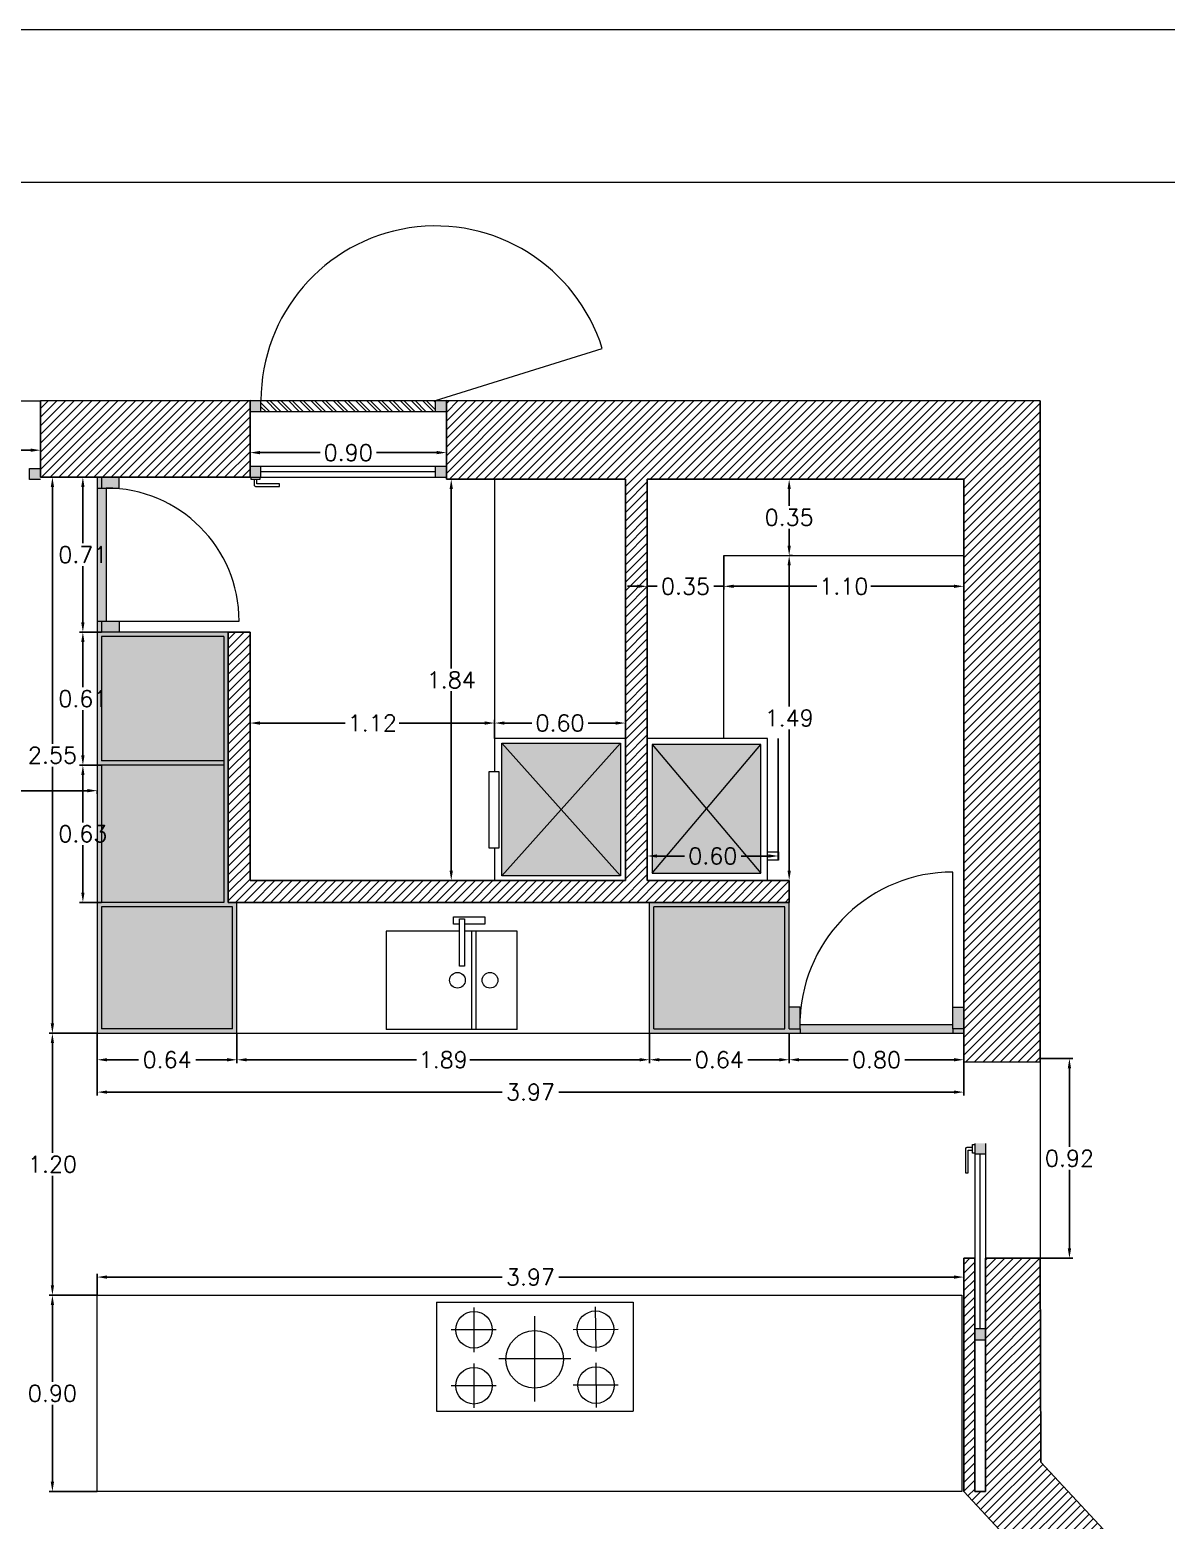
# Model space of a CAD drawing. Header units: millimetres. Extents: x 51 to 284, y 32 to 237.
# Drawn here: x 181.47 to 186.68, y 76.37 to 83.2 of the extents above; entities that cross this region are included whole.
import ezdxf

# ---------------------------------------------------------------- set-up
doc = ezdxf.new("R2010")
doc.units = ezdxf.units.MM
for name, color, linetype, lineweight in [('A_Nsc02', 5, 'Continuous', 9), ('detalle', 6, 'Continuous', 5), ('FUSTERIA', 2, 'Continuous', 15), ('MUR', 5, 'Continuous', 25), ('PROYECTADO', 1, 'Continuous', 18), ('somb. Muro', 251, 'Continuous', 15), ('sombreado', 253, 'Continuous', 13)]:
    doc.layers.add(name, color=color, linetype=linetype, lineweight=lineweight)
doc.layers.add('SS_VEGETACION', color=7, linetype='Continuous', true_color=0x8ba14f)
doc.styles.add('ROMANS', font='romans.shx')
doc.dimstyles.new('martacota1', dxfattribs={"dimscale": 0.3, "dimtxt": 0.15, "dimasz": 0.15, "dimexe": 0.05, "dimexo": 0, "dimgap": 0.05, "dimtad": 0, "dimtih": 1, "dimtoh": 1, "dimzin": 0, "dimdsep": 46, "dimtxsty": 'ROMANS', "dimcen": 0.05, "dimclrt": 7, "dimadec": 0, "dimazin": 0, "dimtfac": 0.1, "dimtix": 1, "dimtmove": 1, "dimatfit": 3, "dimfxl": 1, "dimtolj": 1, "dimtzin": 1, "dimarcsym": 0})

# ---------------------------------------------------------------- blocks, each defined once
blk = doc.blocks.new('*D30')
at = {"layer": 'Defpoints', "color": 0, "transparency": 16777216}
for p in [(180.4817, 81.2757), (181.52, 81.2757), (181.52, 81.2757)]:
    blk.add_point(p, dxfattribs=at)
at = {"layer": 'SS_VEGETACION', "color": 0, "lineweight": -2, "transparency": 16777216}
for p, q in [((180.4817, 81.2757), (180.4817, 81.2907)), ((180.5267, 81.2757), (180.8751, 81.2757)), ((181.475, 81.2757), (181.1266, 81.2757)), ((181.52, 81.2757), (181.52, 81.2907))]:
    blk.add_line(p, q, dxfattribs=at)
at = {"layer": 'SS_VEGETACION', "color": 0, "transparency": 16777216}
for points in [[(180.5267, 81.2832), (180.5267, 81.2682), (180.4817, 81.2757)], [(181.475, 81.2832), (181.475, 81.2682), (181.52, 81.2757)]]:
    blk.add_solid(points, dxfattribs=at)
at = {"layer": 'SS_VEGETACION', "color": 7, "transparency": 16777216, "insert": (181.0008, 81.2757), "char_height": 0.075, "attachment_point": 5, "style": 'ROMANS'}
blk.add_mtext('\\A1;1.04', dxfattribs=at)
blk = doc.blocks.new('*D31')
at = {"layer": 'Defpoints', "color": 0, "transparency": 16777216}
for p in [(181.78, 81.1519), (181.5744, 78.6039), (181.78, 78.6039)]:
    blk.add_point(p, dxfattribs=at)
at = {"layer": 'SS_VEGETACION', "color": 0, "lineweight": -2, "transparency": 16777216}
for p, q in [((181.78, 81.1519), (181.5594, 81.1519)), ((181.5744, 81.1069), (181.5744, 79.9304)), ((181.5744, 78.6489), (181.5744, 79.8254)), ((181.78, 78.6039), (181.5594, 78.6039))]:
    blk.add_line(p, q, dxfattribs=at)
at = {"layer": 'SS_VEGETACION', "color": 0, "transparency": 16777216}
for points in [[(181.5669, 81.1069), (181.5819, 81.1069), (181.5744, 81.1519)], [(181.5669, 78.6489), (181.5819, 78.6489), (181.5744, 78.6039)]]:
    blk.add_solid(points, dxfattribs=at)
at = {"layer": 'SS_VEGETACION', "color": 7, "transparency": 16777216, "insert": (181.5744, 79.8779), "char_height": 0.075, "attachment_point": 5, "style": 'ROMANS'}
blk.add_mtext('\\A1;2.55', dxfattribs=at)
blk = doc.blocks.new('*D32')
at = {"layer": 'Defpoints', "color": 0, "transparency": 16777216}
for p in [(181.78, 78.6039), (185.75, 78.6039), (185.75, 78.3344)]:
    blk.add_point(p, dxfattribs=at)
at = {"layer": 'SS_VEGETACION', "color": 0, "lineweight": -2, "transparency": 16777216}
for p, q in [((181.78, 78.6039), (181.78, 78.3194)), ((185.75, 78.6039), (185.75, 78.3194)), ((181.825, 78.3344), (183.6357, 78.3344)), ((185.705, 78.3344), (183.8943, 78.3344))]:
    blk.add_line(p, q, dxfattribs=at)
at = {"layer": 'SS_VEGETACION', "color": 0, "transparency": 16777216}
for points in [[(181.825, 78.3419), (181.825, 78.3269), (181.78, 78.3344)], [(185.705, 78.3419), (185.705, 78.3269), (185.75, 78.3344)]]:
    blk.add_solid(points, dxfattribs=at)
at = {"layer": 'SS_VEGETACION', "color": 7, "transparency": 16777216, "insert": (183.765, 78.3344), "char_height": 0.075, "attachment_point": 5, "style": 'ROMANS'}
blk.add_mtext('\\A1;3.97', dxfattribs=at)
blk = doc.blocks.new('*D33')
at = {"layer": 'Defpoints', "color": 0, "transparency": 16777216}
for p in [(182.42, 78.6039), (184.31, 78.6039), (184.31, 78.4826)]:
    blk.add_point(p, dxfattribs=at)
at = {"layer": 'SS_VEGETACION', "color": 0, "lineweight": -2, "transparency": 16777216}
for p, q in [((182.42, 78.6039), (182.42, 78.4676)), ((184.31, 78.6039), (184.31, 78.4676)), ((182.465, 78.4826), (183.2429, 78.4826)), ((184.265, 78.4826), (183.4871, 78.4826))]:
    blk.add_line(p, q, dxfattribs=at)
at = {"layer": 'SS_VEGETACION', "color": 0, "transparency": 16777216}
for points in [[(182.465, 78.4901), (182.465, 78.4751), (182.42, 78.4826)], [(184.265, 78.4901), (184.265, 78.4751), (184.31, 78.4826)]]:
    blk.add_solid(points, dxfattribs=at)
at = {"layer": 'SS_VEGETACION', "color": 7, "transparency": 16777216, "insert": (183.365, 78.4826), "char_height": 0.075, "attachment_point": 5, "style": 'ROMANS'}
blk.add_mtext('\\A1;1.89', dxfattribs=at)
blk = doc.blocks.new('*D34')
at = {"layer": 'Defpoints', "color": 0, "transparency": 16777216}
for p in [(185.75, 77.4868), (181.78, 77.4039), (185.75, 77.4039)]:
    blk.add_point(p, dxfattribs=at)
at = {"layer": 'SS_VEGETACION', "color": 0, "lineweight": -2, "transparency": 16777216}
for p, q in [((181.78, 77.4039), (181.78, 77.5018)), ((181.825, 77.4868), (183.6357, 77.4868)), ((185.705, 77.4868), (183.8943, 77.4868)), ((185.75, 77.4039), (185.75, 77.5018))]:
    blk.add_line(p, q, dxfattribs=at)
at = {"layer": 'SS_VEGETACION', "color": 0, "transparency": 16777216}
for points in [[(181.825, 77.4943), (181.825, 77.4793), (181.78, 77.4868)], [(185.705, 77.4943), (185.705, 77.4793), (185.75, 77.4868)]]:
    blk.add_solid(points, dxfattribs=at)
at = {"layer": 'SS_VEGETACION', "color": 7, "transparency": 16777216, "insert": (183.765, 77.4868), "char_height": 0.075, "attachment_point": 5, "style": 'ROMANS'}
blk.add_mtext('\\A1;3.97', dxfattribs=at)
blk = doc.blocks.new('*D35')
at = {"layer": 'Defpoints', "color": 0, "transparency": 16777216}
for p in [(181.78, 77.4039), (181.5744, 76.5039), (181.78, 76.5039)]:
    blk.add_point(p, dxfattribs=at)
at = {"layer": 'SS_VEGETACION', "color": 0, "lineweight": -2, "transparency": 16777216}
for p, q in [((181.78, 77.4039), (181.5594, 77.4039)), ((181.5744, 77.3589), (181.5744, 77.0064)), ((181.5744, 76.5489), (181.5744, 76.9014)), ((181.78, 76.5039), (181.5594, 76.5039))]:
    blk.add_line(p, q, dxfattribs=at)
at = {"layer": 'SS_VEGETACION', "color": 0, "transparency": 16777216}
for points in [[(181.5669, 77.3589), (181.5819, 77.3589), (181.5744, 77.4039)], [(181.5669, 76.5489), (181.5819, 76.5489), (181.5744, 76.5039)]]:
    blk.add_solid(points, dxfattribs=at)
at = {"layer": 'SS_VEGETACION', "color": 7, "transparency": 16777216, "insert": (181.5744, 76.9539), "char_height": 0.075, "attachment_point": 5, "style": 'ROMANS'}
blk.add_mtext('\\A1;0.90', dxfattribs=at)
blk = doc.blocks.new('*D36')
at = {"layer": 'Defpoints', "color": 0, "transparency": 16777216}
for p in [(183.6, 81.1426), (183.4018, 79.3039), (183.6, 79.3039)]:
    blk.add_point(p, dxfattribs=at)
at = {"layer": 'SS_VEGETACION', "color": 0, "lineweight": -2, "transparency": 16777216}
for p, q in [((183.6, 81.1426), (183.3868, 81.1426)), ((183.4018, 81.0976), (183.4018, 80.2758)), ((183.4018, 79.3489), (183.4018, 80.1708)), ((183.6, 79.3039), (183.3868, 79.3039))]:
    blk.add_line(p, q, dxfattribs=at)
at = {"layer": 'SS_VEGETACION', "color": 0, "transparency": 16777216}
for points in [[(183.3943, 81.0976), (183.4093, 81.0976), (183.4018, 81.1426)], [(183.3943, 79.3489), (183.4093, 79.3489), (183.4018, 79.3039)]]:
    blk.add_solid(points, dxfattribs=at)
at = {"layer": 'SS_VEGETACION', "color": 7, "transparency": 16777216, "insert": (183.4018, 80.2233), "char_height": 0.075, "attachment_point": 5, "style": 'ROMANS'}
blk.add_mtext('\\A1;1.84', dxfattribs=at)
blk = doc.blocks.new('*D37')
at = {"layer": 'Defpoints', "color": 0, "transparency": 16777216}
for p in [(184.2, 80.0254), (183.6, 79.9539), (184.2, 79.9539)]:
    blk.add_point(p, dxfattribs=at)
at = {"layer": 'SS_VEGETACION', "color": 0, "lineweight": -2, "transparency": 16777216}
for p, q in [((183.6, 79.9539), (183.6, 80.0404)), ((184.2, 79.9539), (184.2, 80.0404)), ((183.645, 80.0254), (183.7707, 80.0254)), ((184.155, 80.0254), (184.0293, 80.0254))]:
    blk.add_line(p, q, dxfattribs=at)
at = {"layer": 'SS_VEGETACION', "color": 0, "transparency": 16777216}
for points in [[(183.645, 80.0329), (183.645, 80.0179), (183.6, 80.0254)], [(184.155, 80.0329), (184.155, 80.0179), (184.2, 80.0254)]]:
    blk.add_solid(points, dxfattribs=at)
at = {"layer": 'SS_VEGETACION', "color": 7, "transparency": 16777216, "insert": (183.9, 80.0254), "char_height": 0.075, "attachment_point": 5, "style": 'ROMANS'}
blk.add_mtext('\\A1;0.60', dxfattribs=at)
blk = doc.blocks.new('*D38')
at = {"layer": 'Defpoints', "color": 0, "transparency": 16777216}
for p in [(182.48, 80.0254), (182.48, 79.9539), (183.6, 79.9539)]:
    blk.add_point(p, dxfattribs=at)
at = {"layer": 'SS_VEGETACION', "color": 0, "lineweight": -2, "transparency": 16777216}
for p, q in [((182.48, 79.9539), (182.48, 80.0404)), ((183.6, 79.9539), (183.6, 80.0404)), ((182.525, 80.0254), (182.9161, 80.0254)), ((183.555, 80.0254), (183.1639, 80.0254))]:
    blk.add_line(p, q, dxfattribs=at)
at = {"layer": 'SS_VEGETACION', "color": 0, "transparency": 16777216}
for points in [[(182.525, 80.0329), (182.525, 80.0179), (182.48, 80.0254)], [(183.555, 80.0329), (183.555, 80.0179), (183.6, 80.0254)]]:
    blk.add_solid(points, dxfattribs=at)
at = {"layer": 'SS_VEGETACION', "color": 7, "transparency": 16777216, "insert": (183.04, 80.0254), "char_height": 0.075, "attachment_point": 5, "style": 'ROMANS'}
blk.add_mtext('\\A1;1.12', dxfattribs=at)
blk = doc.blocks.new('*D39')
at = {"layer": 'Defpoints', "color": 0, "transparency": 16777216}
for p in [(184.95, 80.7926), (184.95, 80.7926), (184.95, 79.3039)]:
    blk.add_point(p, dxfattribs=at)
at = {"layer": 'SS_VEGETACION', "color": 0, "lineweight": -2, "transparency": 16777216}
for p, q in [((184.95, 80.7926), (184.965, 80.7926)), ((184.95, 80.7476), (184.95, 80.1008)), ((184.95, 79.3489), (184.95, 79.9958)), ((184.95, 79.3039), (184.935, 79.3039))]:
    blk.add_line(p, q, dxfattribs=at)
at = {"layer": 'SS_VEGETACION', "color": 0, "transparency": 16777216}
for points in [[(184.9425, 80.7476), (184.9575, 80.7476), (184.95, 80.7926)], [(184.9425, 79.3489), (184.9575, 79.3489), (184.95, 79.3039)]]:
    blk.add_solid(points, dxfattribs=at)
at = {"layer": 'SS_VEGETACION', "color": 7, "transparency": 16777216, "insert": (184.95, 80.0483), "char_height": 0.075, "attachment_point": 5, "style": 'ROMANS'}
blk.add_mtext('\\A1;1.49', dxfattribs=at)
blk = doc.blocks.new('*D40')
at = {"layer": 'Defpoints', "color": 0, "transparency": 16777216}
for p in [(184.95, 81.1426), (184.95, 81.1426), (184.95, 80.7926)]:
    blk.add_point(p, dxfattribs=at)
at = {"layer": 'SS_VEGETACION', "color": 0, "lineweight": -2, "transparency": 16777216}
for p, q in [((184.95, 81.1426), (184.965, 81.1426)), ((184.95, 81.0976), (184.95, 81.0201)), ((184.95, 80.8376), (184.95, 80.9151)), ((184.95, 80.7926), (184.965, 80.7926))]:
    blk.add_line(p, q, dxfattribs=at)
at = {"layer": 'SS_VEGETACION', "color": 0, "transparency": 16777216}
for points in [[(184.9425, 81.0976), (184.9575, 81.0976), (184.95, 81.1426)], [(184.9425, 80.8376), (184.9575, 80.8376), (184.95, 80.7926)]]:
    blk.add_solid(points, dxfattribs=at)
at = {"layer": 'SS_VEGETACION', "color": 7, "transparency": 16777216, "insert": (184.95, 80.9676), "char_height": 0.075, "attachment_point": 5, "style": 'ROMANS'}
blk.add_mtext('\\A1;0.35', dxfattribs=at)
blk = doc.blocks.new('*D41')
at = {"layer": 'Defpoints', "color": 0, "transparency": 16777216}
for p in [(184.3, 79.9539), (184.9, 79.9539), (184.9, 79.4162)]:
    blk.add_point(p, dxfattribs=at)
at = {"layer": 'SS_VEGETACION', "color": 0, "lineweight": -2, "transparency": 16777216}
for p, q in [((184.3, 79.9539), (184.3, 79.4012)), ((184.9, 79.9539), (184.9, 79.4012)), ((184.345, 79.4162), (184.4707, 79.4162)), ((184.855, 79.4162), (184.7293, 79.4162))]:
    blk.add_line(p, q, dxfattribs=at)
at = {"layer": 'SS_VEGETACION', "color": 0, "transparency": 16777216}
for points in [[(184.345, 79.4237), (184.345, 79.4087), (184.3, 79.4162)], [(184.855, 79.4237), (184.855, 79.4087), (184.9, 79.4162)]]:
    blk.add_solid(points, dxfattribs=at)
at = {"layer": 'SS_VEGETACION', "color": 7, "transparency": 16777216, "insert": (184.6, 79.4162), "char_height": 0.075, "attachment_point": 5, "style": 'ROMANS'}
blk.add_mtext('\\A1;0.60', dxfattribs=at)
blk = doc.blocks.new('*D42')
at = {"layer": 'Defpoints', "color": 0, "transparency": 16777216}
for p in [(184.3, 80.7926), (184.65, 80.7926), (184.3, 80.652)]:
    blk.add_point(p, dxfattribs=at)
at = {"layer": 'SS_VEGETACION', "color": 0, "lineweight": -2, "transparency": 16777216}
for p, q in [((184.3, 80.7926), (184.3, 80.637)), ((184.65, 80.7926), (184.65, 80.637)), ((184.255, 80.652), (184.21, 80.652)), ((184.3, 80.652), (184.3457, 80.652)), ((184.65, 80.652), (184.6043, 80.652)), ((184.695, 80.652), (184.74, 80.652))]:
    blk.add_line(p, q, dxfattribs=at)
at = {"layer": 'SS_VEGETACION', "color": 0, "transparency": 16777216}
for points in [[(184.255, 80.6595), (184.255, 80.6445), (184.3, 80.652)], [(184.695, 80.6595), (184.695, 80.6445), (184.65, 80.652)]]:
    blk.add_solid(points, dxfattribs=at)
at = {"layer": 'SS_VEGETACION', "color": 7, "transparency": 16777216, "insert": (184.475, 80.652), "char_height": 0.075, "attachment_point": 5, "style": 'ROMANS'}
blk.add_mtext('\\A1;0.35', dxfattribs=at)
blk = doc.blocks.new('*D43')
at = {"layer": 'Defpoints', "color": 0, "transparency": 16777216}
for p in [(184.65, 80.7926), (185.75, 80.7926), (185.75, 80.652)]:
    blk.add_point(p, dxfattribs=at)
at = {"layer": 'SS_VEGETACION', "color": 0, "lineweight": -2, "transparency": 16777216}
for p, q in [((184.65, 80.7926), (184.65, 80.637)), ((185.75, 80.7926), (185.75, 80.637)), ((184.695, 80.652), (185.0761, 80.652)), ((185.705, 80.652), (185.3239, 80.652))]:
    blk.add_line(p, q, dxfattribs=at)
at = {"layer": 'SS_VEGETACION', "color": 0, "transparency": 16777216}
for points in [[(184.695, 80.6595), (184.695, 80.6445), (184.65, 80.652)], [(185.705, 80.6595), (185.705, 80.6445), (185.75, 80.652)]]:
    blk.add_solid(points, dxfattribs=at)
at = {"layer": 'SS_VEGETACION', "color": 7, "transparency": 16777216, "insert": (185.2, 80.652), "char_height": 0.075, "attachment_point": 5, "style": 'ROMANS'}
blk.add_mtext('\\A1;1.10', dxfattribs=at)
blk = doc.blocks.new('*D44')
at = {"layer": 'Defpoints', "color": 0, "transparency": 16777216}
for p in [(181.78, 78.6039), (182.42, 78.6039), (181.78, 78.4826)]:
    blk.add_point(p, dxfattribs=at)
at = {"layer": 'SS_VEGETACION', "color": 0, "lineweight": -2, "transparency": 16777216}
for p, q in [((181.78, 78.6039), (181.78, 78.4676)), ((182.42, 78.6039), (182.42, 78.4676)), ((181.825, 78.4826), (181.9689, 78.4826)), ((182.375, 78.4826), (182.2311, 78.4826))]:
    blk.add_line(p, q, dxfattribs=at)
at = {"layer": 'SS_VEGETACION', "color": 0, "transparency": 16777216}
for points in [[(181.825, 78.4901), (181.825, 78.4751), (181.78, 78.4826)], [(182.375, 78.4901), (182.375, 78.4751), (182.42, 78.4826)]]:
    blk.add_solid(points, dxfattribs=at)
at = {"layer": 'SS_VEGETACION', "color": 7, "transparency": 16777216, "insert": (182.1, 78.4826), "char_height": 0.075, "attachment_point": 5, "style": 'ROMANS'}
blk.add_mtext('\\A1;0.64', dxfattribs=at)
blk = doc.blocks.new('*D45')
at = {"layer": 'Defpoints', "color": 0, "transparency": 16777216}
for p in [(184.31, 78.6039), (184.95, 78.6039), (184.95, 78.4826)]:
    blk.add_point(p, dxfattribs=at)
at = {"layer": 'SS_VEGETACION', "color": 0, "lineweight": -2, "transparency": 16777216}
for p, q in [((184.31, 78.6039), (184.31, 78.4676)), ((184.95, 78.6039), (184.95, 78.4676)), ((184.355, 78.4826), (184.4989, 78.4826)), ((184.905, 78.4826), (184.7611, 78.4826))]:
    blk.add_line(p, q, dxfattribs=at)
at = {"layer": 'SS_VEGETACION', "color": 0, "transparency": 16777216}
for points in [[(184.355, 78.4901), (184.355, 78.4751), (184.31, 78.4826)], [(184.905, 78.4901), (184.905, 78.4751), (184.95, 78.4826)]]:
    blk.add_solid(points, dxfattribs=at)
at = {"layer": 'SS_VEGETACION', "color": 7, "transparency": 16777216, "insert": (184.63, 78.4826), "char_height": 0.075, "attachment_point": 5, "style": 'ROMANS'}
blk.add_mtext('\\A1;0.64', dxfattribs=at)
blk = doc.blocks.new('*D46')
at = {"layer": 'Defpoints', "color": 0, "transparency": 16777216}
for p in [(184.95, 78.6039), (185.75, 78.6039), (185.75, 78.4826)]:
    blk.add_point(p, dxfattribs=at)
at = {"layer": 'SS_VEGETACION', "color": 0, "lineweight": -2, "transparency": 16777216}
for p, q in [((184.95, 78.6039), (184.95, 78.4676)), ((185.75, 78.6039), (185.75, 78.4676)), ((184.995, 78.4826), (185.2207, 78.4826)), ((185.705, 78.4826), (185.4793, 78.4826))]:
    blk.add_line(p, q, dxfattribs=at)
at = {"layer": 'SS_VEGETACION', "color": 0, "transparency": 16777216}
for points in [[(184.995, 78.4901), (184.995, 78.4751), (184.95, 78.4826)], [(185.705, 78.4901), (185.705, 78.4751), (185.75, 78.4826)]]:
    blk.add_solid(points, dxfattribs=at)
at = {"layer": 'SS_VEGETACION', "color": 7, "transparency": 16777216, "insert": (185.35, 78.4826), "char_height": 0.075, "attachment_point": 5, "style": 'ROMANS'}
blk.add_mtext('\\A1;0.80', dxfattribs=at)
blk = doc.blocks.new('*D47')
at = {"layer": 'Defpoints', "color": 0, "transparency": 16777216}
for p in [(181.714, 79.8319), (181.8, 79.8319), (181.8, 79.2039)]:
    blk.add_point(p, dxfattribs=at)
at = {"layer": 'SS_VEGETACION', "color": 0, "lineweight": -2, "transparency": 16777216}
for p, q in [((181.8, 79.8319), (181.699, 79.8319)), ((181.714, 79.7869), (181.714, 79.5704)), ((181.714, 79.2489), (181.714, 79.4654)), ((181.8, 79.2039), (181.699, 79.2039))]:
    blk.add_line(p, q, dxfattribs=at)
at = {"layer": 'SS_VEGETACION', "color": 0, "transparency": 16777216}
for points in [[(181.7065, 79.7869), (181.7215, 79.7869), (181.714, 79.8319)], [(181.7065, 79.2489), (181.7215, 79.2489), (181.714, 79.2039)]]:
    blk.add_solid(points, dxfattribs=at)
at = {"layer": 'SS_VEGETACION', "color": 7, "transparency": 16777216, "insert": (181.714, 79.5179), "char_height": 0.075, "attachment_point": 5, "style": 'ROMANS'}
blk.add_mtext('\\A1;0.63', dxfattribs=at)
blk = doc.blocks.new('*D48')
at = {"layer": 'Defpoints', "color": 0, "transparency": 16777216}
for p in [(181.714, 80.4419), (181.8, 80.4419), (181.8, 79.8319)]:
    blk.add_point(p, dxfattribs=at)
at = {"layer": 'SS_VEGETACION', "color": 0, "lineweight": -2, "transparency": 16777216}
for p, q in [((181.8, 80.4419), (181.699, 80.4419)), ((181.714, 80.3969), (181.714, 80.1894)), ((181.714, 79.8769), (181.714, 80.0844)), ((181.8, 79.8319), (181.699, 79.8319))]:
    blk.add_line(p, q, dxfattribs=at)
at = {"layer": 'SS_VEGETACION', "color": 0, "transparency": 16777216}
for points in [[(181.7065, 80.3969), (181.7215, 80.3969), (181.714, 80.4419)], [(181.7065, 79.8769), (181.7215, 79.8769), (181.714, 79.8319)]]:
    blk.add_solid(points, dxfattribs=at)
at = {"layer": 'SS_VEGETACION', "color": 7, "transparency": 16777216, "insert": (181.714, 80.1369), "char_height": 0.075, "attachment_point": 5, "style": 'ROMANS'}
blk.add_mtext('\\A1;0.61', dxfattribs=at)
blk = doc.blocks.new('*D49')
at = {"layer": 'Defpoints', "color": 0, "transparency": 16777216}
for p in [(181.714, 81.1519), (181.8, 81.1519), (181.8, 80.4419)]:
    blk.add_point(p, dxfattribs=at)
at = {"layer": 'SS_VEGETACION', "color": 0, "lineweight": -2, "transparency": 16777216}
for p, q in [((181.8, 81.1519), (181.699, 81.1519)), ((181.714, 81.1069), (181.714, 80.8494)), ((181.714, 80.4869), (181.714, 80.7444)), ((181.8, 80.4419), (181.699, 80.4419))]:
    blk.add_line(p, q, dxfattribs=at)
at = {"layer": 'SS_VEGETACION', "color": 0, "transparency": 16777216}
for points in [[(181.7065, 81.1069), (181.7215, 81.1069), (181.714, 81.1519)], [(181.7065, 80.4869), (181.7215, 80.4869), (181.714, 80.4419)]]:
    blk.add_solid(points, dxfattribs=at)
at = {"layer": 'SS_VEGETACION', "color": 7, "transparency": 16777216, "insert": (181.714, 80.7969), "char_height": 0.075, "attachment_point": 5, "style": 'ROMANS'}
blk.add_mtext('\\A1;0.71', dxfattribs=at)
blk = doc.blocks.new('*D50')
at = {"layer": 'Defpoints', "color": 0, "transparency": 16777216}
for p in [(180.4891, 79.7156), (181.78, 79.7156), (181.78, 79.7156)]:
    blk.add_point(p, dxfattribs=at)
at = {"layer": 'SS_VEGETACION', "color": 0, "lineweight": -2, "transparency": 16777216}
for p, q in [((180.4891, 79.7156), (180.4891, 79.7306)), ((180.5341, 79.7156), (181.0124, 79.7156)), ((181.735, 79.7156), (181.2567, 79.7156)), ((181.78, 79.7156), (181.78, 79.7006))]:
    blk.add_line(p, q, dxfattribs=at)
at = {"layer": 'SS_VEGETACION', "color": 0, "transparency": 16777216}
for points in [[(180.5341, 79.7231), (180.5341, 79.7081), (180.4891, 79.7156)], [(181.735, 79.7231), (181.735, 79.7081), (181.78, 79.7156)]]:
    blk.add_solid(points, dxfattribs=at)
at = {"layer": 'SS_VEGETACION', "color": 7, "transparency": 16777216, "insert": (181.1345, 79.7156), "char_height": 0.075, "attachment_point": 5, "style": 'ROMANS'}
blk.add_mtext('\\A1;1.29', dxfattribs=at)
blk = doc.blocks.new('*D69')
at = {"layer": 'Defpoints', "color": 0, "transparency": 16777216}
for p in [(181.5744, 78.6039), (181.78, 78.6039), (181.78, 77.4039)]:
    blk.add_point(p, dxfattribs=at)
at = {"layer": 'SS_VEGETACION', "color": 0, "lineweight": -2, "transparency": 16777216}
for p, q in [((181.78, 78.6039), (181.5594, 78.6039)), ((181.5744, 78.5589), (181.5744, 78.0564)), ((181.5744, 77.4489), (181.5744, 77.9514)), ((181.78, 77.4039), (181.5594, 77.4039))]:
    blk.add_line(p, q, dxfattribs=at)
at = {"layer": 'SS_VEGETACION', "color": 0, "transparency": 16777216}
for points in [[(181.5669, 78.5589), (181.5819, 78.5589), (181.5744, 78.6039)], [(181.5669, 77.4489), (181.5819, 77.4489), (181.5744, 77.4039)]]:
    blk.add_solid(points, dxfattribs=at)
at = {"layer": 'SS_VEGETACION', "color": 7, "transparency": 16777216, "insert": (181.5744, 78.0039), "char_height": 0.075, "attachment_point": 5, "style": 'ROMANS'}
blk.add_mtext('\\A1;1.20', dxfattribs=at)
blk = doc.blocks.new('*D70')
at = {"layer": 'Defpoints', "color": 0, "transparency": 16777216}
for p in [(186.1, 78.4888), (186.234, 78.4888), (186.1, 77.5729)]:
    blk.add_point(p, dxfattribs=at)
at = {"layer": 'SS_VEGETACION', "color": 0, "lineweight": -2, "transparency": 16777216}
for p, q in [((186.1, 78.4888), (186.249, 78.4888)), ((186.234, 78.4438), (186.234, 78.0833)), ((186.234, 77.6179), (186.234, 77.9783)), ((186.1, 77.5729), (186.249, 77.5729))]:
    blk.add_line(p, q, dxfattribs=at)
at = {"layer": 'SS_VEGETACION', "color": 0, "transparency": 16777216}
for points in [[(186.2265, 78.4438), (186.2415, 78.4438), (186.234, 78.4888)], [(186.2265, 77.6179), (186.2415, 77.6179), (186.234, 77.5729)]]:
    blk.add_solid(points, dxfattribs=at)
at = {"layer": 'SS_VEGETACION', "color": 7, "transparency": 16777216, "insert": (186.234, 78.0308), "char_height": 0.075, "attachment_point": 5, "style": 'ROMANS'}
blk.add_mtext('\\A1;0.92', dxfattribs=at)
blk = doc.blocks.new('*D71')
at = {"layer": 'Defpoints', "color": 0, "transparency": 16777216}
for p in [(183.38, 81.2646), (182.48, 81.1519), (183.38, 81.1519)]:
    blk.add_point(p, dxfattribs=at)
at = {"layer": 'SS_VEGETACION', "color": 0, "lineweight": -2, "transparency": 16777216}
for p, q in [((182.48, 81.1519), (182.48, 81.2796)), ((183.38, 81.1519), (183.38, 81.2796)), ((182.525, 81.2646), (182.8007, 81.2646)), ((183.335, 81.2646), (183.0593, 81.2646))]:
    blk.add_line(p, q, dxfattribs=at)
at = {"layer": 'SS_VEGETACION', "color": 0, "transparency": 16777216}
for points in [[(182.525, 81.2721), (182.525, 81.2571), (182.48, 81.2646)], [(183.335, 81.2721), (183.335, 81.2571), (183.38, 81.2646)]]:
    blk.add_solid(points, dxfattribs=at)
at = {"layer": 'SS_VEGETACION', "color": 7, "transparency": 16777216, "insert": (182.93, 81.2646), "char_height": 0.075, "attachment_point": 5, "style": 'ROMANS'}
blk.add_mtext('\\A1;0.90', dxfattribs=at)

msp = doc.modelspace()

# ---------------------------------------------------------------- hatches: boundary and pattern name
at = {"layer": 'somb. Muro'}
h = msp.add_hatch(dxfattribs=at)
h.set_pattern_fill('ANSI31', color=256, scale=0.0089)
h.set_pattern_definition([(45, (34.16921, 48.76775), (-0.01998107, 0.01998107), [])])
h.paths.add_polyline_path([(176, 81.5019), (175.4, 81.5019), (175.4, 81.1519), (175.7, 81.1519), (176, 81.1519)])
h.paths.add_polyline_path([(179.58, 81.5019), (177.94, 81.5019), (177.94, 81.1419), (179.58, 81.1419)])
h.paths.add_polyline_path([(182.4803, 81.503), (181.52, 81.5019), (181.52, 81.1519), (181.78, 81.1519), (182.4803, 81.1519)])
h.paths.add_polyline_path([(186.0994, 81.5019), (183.38, 81.503), (183.38, 81.1426), (184.2, 81.1426), (184.2, 79.3039), (182.48, 79.3039), (182.48, 80.4419), (182.38, 80.4419), (182.38, 79.2039), (184.95, 79.2039), (184.95, 79.3039), (184.3, 79.3039), (184.3, 81.1426), (185.75, 81.1426), (185.75, 78.4729), (186.1, 78.4729)])
h.paths.add_polyline_path([(185.0216, 75.2519), (184.2408, 75.2519), (184.2408, 74.9019), (184.8694, 74.9019), (185.0669, 74.6906), (185.3224, 74.9293), (185.2749, 74.9802)])
h.paths.add_polyline_path([(182.3008, 75.2519), (181.52, 75.2519), (181.52, 74.9019), (182.3008, 74.9019)])
h.paths.add_polyline_path([(179.58, 75.2519), (177.94, 75.2519), (177.94, 74.9919), (179.05, 74.9919), (179.05, 74.9019), (179.58, 74.9019)])
h.paths.add_polyline_path([(179.05, 74.9919), (177.94, 74.9919), (177.94, 74.9019), (179.05, 74.9019)])
h.paths.add_polyline_path([(176, 75.2519), (173.55, 75.2519), (173.55, 72.1183), (173.9, 72.1183), (173.9, 72.6519), (173.858, 72.6519), (173.858, 74.9919), (176, 74.9919)])
h.paths.add_polyline_path([(176, 74.9919), (173.858, 74.9919), (173.858, 72.6519), (173.9, 72.6519), (173.9, 74.9019), (176, 74.9019)], flags=17)
h.paths.add_polyline_path([(169.54, 72.5846), (170.44, 72.5846), (170.44, 72.6846), (169.2002, 72.6846), (169.2002, 68.7019), (170.645, 68.7019), (170.645, 69.0419), (169.54, 69.0419), (169.54, 70.0519), (171.445, 70.0519), (171.445, 68.7019), (172.045, 68.7019), (172.045, 69.0419), (171.545, 69.0419), (171.545, 70.0519), (173.55, 70.0519), (173.55, 69.0519), (172.845, 69.0519), (172.845, 68.7019), (173.9, 68.7019), (173.9, 71.2183), (173.55, 71.2183), (173.55, 70.1519), (169.54, 70.1519)])
h.paths.add_polyline_path([(170.49, 77.1519), (170.49, 77.5019), (169.2, 77.5019), (169.2, 76.1421), (169.54, 76.1421), (169.54, 77.1519)])
h.paths.add_polyline_path([(171.99, 77.5019), (171.99, 77.1523), (173.5494, 77.1523), (173.5497, 76.1219), (173.65, 76.1219), (173.65, 76.4515), (174.085, 76.4516), (174.085, 76.5519), (174.0494, 76.5519), (173.65, 76.5518), (173.65, 77.152), (173.9475, 77.152), (173.9465, 77.6532), (173.6, 77.6532), (173.6, 77.5019)])
h.paths.add_polyline_path([(185.8499, 77.5729), (185.8499, 76.5039), (185.7999, 76.5039), (185.7999, 77.5729), (185.75, 77.5729), (185.75, 76.5039), (186.3367, 75.8747), (186.5562, 76.0793), (186.5927, 76.1134), (186.1028, 76.6387), (186.1, 77.5729)])
h.paths.add_polyline_path([(173.96, 79.7119), (173.6, 79.7119), (173.6, 78.2532), (173.9475, 78.2532), (173.9475, 79.3719), (174.955, 79.3719), (174.955, 76.7352), (174.9551, 76.4519), (175.055, 76.4519), (175.055, 79.3719), (175.7, 79.3719), (175.7, 79.7119), (175.6, 79.7119)])
at = {"layer": 'sombreado', "transparency": 33554564}
h = msp.add_hatch(color=256, dxfattribs=at)
h.dxf.hatch_style = 1
h.paths.add_polyline_path([(182.53, 81.5028), (182.4803, 81.5028), (182.4803, 81.4528), (182.53, 81.4528)])
h.paths.add_polyline_path([(182.53, 81.2019), (182.4803, 81.2019), (182.4803, 81.1519), (182.53, 81.1519)])
h.paths.add_polyline_path([(183.38, 81.2019), (183.33, 81.2019), (183.33, 81.1519), (183.38, 81.1519)])
h.paths.add_polyline_path([(183.38, 81.503), (183.33, 81.503), (183.33, 81.453), (183.38, 81.453)])
at = {"layer": 'sombreado'}
h = msp.add_hatch(dxfattribs=at)
h.set_pattern_fill('ANSI32', color=256, scale=0.0038, angle=-90)
h.set_pattern_definition([(315, (156.005626, 216.533826), (0.02559373, 0.02559373), []), (315, (156.005626, 216.516763), (0.02559373, 0.02559373), [])])
h.paths.add_polyline_path([(182.53, 81.5028), (182.53, 81.4528), (183.33, 81.453), (183.33, 81.503)])
at = {"layer": 'sombreado', "transparency": 33554564}
h = msp.add_hatch(color=256, dxfattribs=at)
h.dxf.hatch_style = 1
h.paths.add_polyline_path([(179.6302, 81.1917), (179.58, 81.1919), (179.58, 81.1419), (179.63, 81.1417)])
h.paths.add_polyline_path([(180.4802, 81.1919), (180.4302, 81.1921), (180.4302, 81.1421), (180.48, 81.1419)])
h.paths.add_polyline_path([(180.5302, 81.1917), (180.4802, 81.1919), (180.48, 81.1419), (180.53, 81.1417)])
h.paths.add_polyline_path([(181.52, 81.1919), (181.4702, 81.1921), (181.47, 81.1421), (181.52, 81.1419)])
h = msp.add_hatch(color=256, dxfattribs=at)
h.dxf.hatch_style = 1
h.paths.add_polyline_path([(181.8, 80.4919), (181.78, 80.4919), (181.78, 80.4419), (181.8, 80.4419)])
h.paths.add_polyline_path([(181.88, 80.4919), (181.8, 80.4919), (181.8, 80.4419), (181.88, 80.4419)])
h.paths.add_polyline_path([(181.82, 81.1019), (181.78, 81.1019), (181.78, 80.4919), (181.8, 80.4919), (181.82, 80.4919)])
h.paths.add_polyline_path([(181.8, 81.1519), (181.78, 81.1519), (181.78, 81.1019), (181.8, 81.1019)])
h.paths.add_polyline_path([(181.88, 81.1519), (181.8, 81.1519), (181.8, 81.1019), (181.82, 81.1019), (181.88, 81.1019)])
h = msp.add_hatch(color=256, dxfattribs=at)
h.dxf.hatch_style = 1
h.paths.add_polyline_path([(182.38, 80.4419), (181.78, 80.4419), (181.78, 78.6039), (182.42, 78.6039), (182.42, 79.2039), (182.38, 79.2039)])
h = msp.add_hatch(color=256, dxfattribs=at)
h.dxf.hatch_style = 1
h.paths.add_polyline_path([(184.1772, 79.933), (183.6329, 79.933), (183.9051, 79.6295)])
h.paths.add_polyline_path([(183.9051, 79.6295), (183.6329, 79.933), (183.6329, 79.326)])
h.paths.add_polyline_path([(183.9051, 79.6295), (183.6329, 79.326), (184.1772, 79.326)])
h.paths.add_polyline_path([(184.1772, 79.933), (183.9051, 79.6295), (184.1772, 79.326)])
h.paths.add_polyline_path([(184.322, 79.9277), (184.322, 79.3381), (184.5711, 79.6329)])
h.paths.add_polyline_path([(184.8201, 79.9277), (184.322, 79.9277), (184.5711, 79.6329)])
h.paths.add_polyline_path([(184.8201, 79.9277), (184.5711, 79.6329), (184.8201, 79.3381)])
h.paths.add_polyline_path([(184.5711, 79.6329), (184.322, 79.3381), (184.8201, 79.3381)])
h = msp.add_hatch(color=256, dxfattribs=at)
h.dxf.hatch_style = 1
h.paths.add_polyline_path([(184.95, 79.2039), (184.31, 79.2039), (184.31, 78.6039), (184.95, 78.6039)])
h = msp.add_hatch(color=256, dxfattribs=at)
h.dxf.hatch_style = 1
h.paths.add_polyline_path([(185, 78.7239), (184.95, 78.7239), (184.95, 78.6239), (185, 78.6239)])
h.paths.add_polyline_path([(185, 78.6239), (184.95, 78.6239), (184.95, 78.6039), (185, 78.6039)])
h.paths.add_polyline_path([(185.7, 78.6239), (185.7, 78.6419), (185, 78.6419), (185, 78.6239), (185, 78.6039), (185.7, 78.6039)])
h.paths.add_polyline_path([(185.75, 78.6239), (185.7, 78.6239), (185.7, 78.6039), (185.75, 78.6039)])
h.paths.add_polyline_path([(185.75, 78.7239), (185.7, 78.7239), (185.7, 78.6239), (185.75, 78.6239)])
h = msp.add_hatch(color=256, dxfattribs=at)
h.dxf.hatch_style = 1
h.paths.add_polyline_path([(185.8499, 77.1993), (185.7999, 77.1993), (185.7999, 77.2493), (185.8499, 77.2493)])
h.paths.add_polyline_path([(185.8499, 78.0493), (185.7999, 78.0493), (185.7999, 78.0993), (185.8499, 78.0993)])

# ---------------------------------------------------------------- linework, layer by layer
at = {"layer": 'A_Nsc02'}
for p, q in [((184.2, 81.1426), (183.6, 81.1426)), ((185.75, 78.4729), (186.1, 78.4729))]:
    msp.add_line(p, q, dxfattribs=at)
msp.add_lwpolyline([(185.75, 78.4729), (185.75, 78.6419)], dxfattribs=at)
at = {"layer": 'detalle'}
for p, q in [((183.33, 81.503), (184.0937, 81.7413)), ((183.33, 81.1769), (182.53, 81.1769)), ((181.88, 80.4919), (182.4301, 80.4919)), ((181.8, 80.4219), (181.8, 79.8519)), ((182.36, 80.4219), (181.8, 80.4219)), ((182.36, 80.4219), (182.36, 79.2039)), ((183.6329, 79.326), (184.1772, 79.933)), ((183.6329, 79.933), (184.1772, 79.326)), ((184.322, 79.9277), (184.8201, 79.3381)), ((184.322, 79.3381), (184.8201, 79.9277)), ((182.36, 79.8519), (181.8, 79.8519)), ((181.8, 79.8319), (181.8, 79.2039)), ((182.36, 79.8319), (181.8, 79.8319)), ((185.7, 78.7239), (185.7, 79.3426)), ((182.36, 79.2039), (181.8, 79.2039)), ((181.8, 79.1839), (181.8, 78.6239)), ((182.4, 79.1839), (181.8, 79.1839)), ((182.4, 78.6239), (182.4, 79.1839)), ((184.33, 78.6239), (184.33, 79.1839)), ((184.93, 79.1839), (184.33, 79.1839)), ((184.93, 78.6239), (184.93, 79.1839)), ((183.4943, 79.0719), (183.4943, 78.6219)), ((183.5143, 79.0719), (183.5143, 78.6219)), ((182.4, 78.6239), (181.8, 78.6239)), ((184.33, 78.6239), (184.93, 78.6239)), ((185.8249, 77.2493), (185.8249, 78.0493)), ((183.5058, 77.3471), (183.5058, 77.1435)), ((183.7839, 77.3083), (183.7839, 76.9166)), ((184.0615, 77.3498), (184.0635, 77.1462)), ((183.6076, 77.2452), (183.4011, 77.2452)), ((183.9607, 77.2469), (184.1672, 77.2489)), ((183.9502, 77.1124), (183.6194, 77.1124)), ((183.5058, 77.0908), (183.5058, 76.8871)), ((184.064, 77.0935), (184.066, 76.8899)), ((183.6076, 76.9888), (183.4011, 76.9888)), ((184.1668, 76.9917), (183.9603, 76.9917))]:
    msp.add_line(p, q, dxfattribs=at)
at = {"layer": 'detalle', "lineweight": 5}
for points in [[(182.5251, 81.1519), (182.5251, 81.1419), (182.4851, 81.1419), (182.4851, 81.1519)], [(185.8, 78.0542), (185.79, 78.0542), (185.7899, 78.0942), (185.7999, 78.0942)]]:
    msp.add_lwpolyline(points, dxfattribs=at)
for points in [[(182.4991, 81.1419), (182.4991, 81.1159, 0.414214), (182.5051, 81.1099), (182.6151, 81.11), (182.6151, 81.122), (182.5111, 81.1219), (182.5111, 81.1419)], [(185.79, 78.0802), (185.764, 78.0802, 0.414214), (185.758, 78.0742), (185.7581, 77.9642), (185.7701, 77.9642), (185.77, 78.0682), (185.79, 78.0682)]]:
    msp.add_lwpolyline(points, format="xyb", dxfattribs=at)
at = {"layer": 'detalle'}
for points in [[(183.6329, 79.933), (184.1772, 79.933), (184.1772, 79.326), (183.6329, 79.326)], [(184.322, 79.3381), (184.8201, 79.3381), (184.8201, 79.9277), (184.322, 79.9277)], [(183.5752, 79.8032), (183.6198, 79.8032), (183.6198, 79.4519), (183.5752, 79.4519)], [(183.439, 79.1284), (183.4624, 79.1284), (183.4624, 78.9111), (183.439, 78.9111)]]:
    msp.add_lwpolyline(points, close=True, dxfattribs=at)
for points in [[(184.85, 79.4348), (184.9017, 79.4348), (184.9017, 79.3975), (184.85, 79.3975)], [(183.439, 79.1046), (183.4118, 79.1046), (183.4118, 79.1377), (183.5558, 79.1377), (183.5558, 79.1046), (183.4624, 79.1046)]]:
    msp.add_lwpolyline(points, dxfattribs=at)
for centre, radius in [((183.4302, 78.8469), 0.036), ((183.5793, 78.8469), 0.036), ((183.5058, 77.2453), 0.0837), ((184.0625, 77.248), 0.0837), ((183.7839, 77.1099), 0.1316), ((183.5058, 76.9889), 0.0837), ((184.065, 76.9917), 0.0837)]:
    msp.add_circle(centre, radius, dxfattribs=at)
for centre, radius, start, end in [((183.33, 81.503), 0.8, 17.33021, 180.0152), ((181.82, 80.4919), 0.6101, 360, 90), ((185.7, 78.6419), 0.7007, 90, 177.38135)]:
    msp.add_arc(centre, radius, start, end, dxfattribs=at)
at = {"layer": 'FUSTERIA'}
for p, q in [((182.48, 81.5028), (183.38, 81.503)), ((182.53, 81.4528), (182.53, 81.5028)), ((183.33, 81.453), (183.33, 81.503)), ((182.48, 81.4528), (183.38, 81.453)), ((182.48, 81.2019), (183.38, 81.2019)), ((182.53, 81.1519), (182.53, 81.2019)), ((183.33, 81.1519), (183.33, 81.2019)), ((181.78, 81.1519), (181.78, 78.6039)), ((181.8, 81.1519), (181.8, 81.1019)), ((181.88, 81.1019), (181.88, 81.1519)), ((182.48, 81.1519), (183.38, 81.1519)), ((183.6, 81.1426), (183.6, 79.8032)), ((181.78, 81.1019), (181.88, 81.1019)), ((181.82, 81.1019), (181.82, 80.4919)), ((184.65, 79.9539), (184.65, 80.7926)), ((184.65, 80.7926), (185.75, 80.7926)), ((181.78, 80.4919), (181.88, 80.4919)), ((181.8, 80.4919), (181.8, 80.4419)), ((181.88, 80.4919), (181.88, 80.4419)), ((182.38, 80.4419), (181.8, 80.4419)), ((184.2, 79.9539), (183.6, 79.9539)), ((184.85, 79.9539), (184.3, 79.9539)), ((184.85, 79.3039), (184.85, 79.9539)), ((183.6, 79.4519), (183.6, 79.3039)), ((182.42, 78.6039), (182.42, 79.2039)), ((184.31, 78.6039), (184.31, 79.2039)), ((184.95, 78.6239), (184.95, 79.2039)), ((183.439, 79.0719), (183.1043, 79.0719)), ((183.1043, 79.0719), (183.1043, 78.6219)), ((183.7043, 79.0719), (183.4624, 79.0719)), ((183.7043, 78.6219), (183.7043, 79.0719)), ((185, 78.7239), (184.95, 78.7239)), ((185, 78.6239), (185, 78.7239)), ((185.7, 78.6239), (185.7, 78.7239)), ((185.7, 78.7239), (185.75, 78.7239)), ((181.78, 78.6039), (185.75, 78.6039)), ((183.7043, 78.6219), (183.1043, 78.6219)), ((184.95, 78.6239), (185, 78.6239)), ((185.7, 78.6419), (185, 78.6419)), ((185, 78.6239), (185, 78.6039)), ((185.75, 78.6239), (185.7, 78.6239)), ((185.7, 78.6239), (185.7, 78.6039)), ((185.7999, 78.0993), (185.7999, 77.1993)), ((185.8499, 78.0993), (185.8499, 77.1993)), ((185.8499, 78.0493), (185.7999, 78.0493)), ((183.3348, 77.372), (184.2348, 77.372)), ((183.3348, 77.372), (183.3348, 76.872)), ((184.2348, 77.372), (184.2348, 76.872)), ((185.8499, 77.2493), (185.7999, 77.2493)), ((185.7999, 77.1993), (185.8499, 77.1993)), ((183.3348, 76.872), (184.2348, 76.872))]:
    msp.add_line(p, q, dxfattribs=at)
msp.add_lwpolyline([(181.52, 81.1419), (181.52, 81.1419), (181.47, 81.1421), (181.4702, 81.1921), (181.5202, 81.1919)], dxfattribs=at)
msp.add_lwpolyline([(185.7407, 77.4039), (185.7407, 76.5039), (181.78, 76.5039), (181.78, 77.4039)], close=True, dxfattribs=at)
at = {"layer": 'MUR'}
for p, q in [((181.52, 81.5019), (182.48, 81.503)), ((181.52, 81.1519), (181.52, 81.5019)), ((182.4803, 81.1519), (182.4803, 81.503)), ((183.38, 81.503), (183.38, 81.1426)), ((183.38, 81.503), (186.1, 81.5019)), ((186.0994, 81.5019), (186.1, 78.4729)), ((181.52, 81.1519), (181.78, 81.1519)), ((181.78, 81.1519), (182.48, 81.1519)), ((183.38, 81.1426), (184.2, 81.1426)), ((184.2, 79.3039), (184.2, 81.1426)), ((184.3, 79.3039), (184.3, 81.1426)), ((184.3, 81.1426), (185.75, 81.1426)), ((185.75, 81.1426), (185.75, 78.4729)), ((182.38, 80.4419), (182.38, 79.2039)), ((182.38, 80.4419), (182.48, 80.4419)), ((182.48, 80.4419), (182.48, 79.3039)), ((184.2, 79.3039), (182.48, 79.3039)), ((184.95, 79.3039), (184.3, 79.3039)), ((184.95, 79.3039), (184.95, 79.2039)), ((184.95, 79.2039), (182.38, 79.2039)), ((185.75, 77.5729), (185.7999, 77.5729)), ((185.75, 76.5039), (185.75, 77.5729)), ((185.7999, 77.5729), (185.7999, 76.5039)), ((185.8499, 77.5729), (186.1, 77.5729)), ((185.8499, 76.5039), (185.8499, 77.5729)), ((186.1, 77.5729), (186.1028, 76.6387)), ((186.5927, 76.1134), (186.1028, 76.6387)), ((185.75, 76.5039), (186.3367, 75.8747)), ((185.7999, 76.5039), (185.8499, 76.5039))]:
    msp.add_line(p, q, dxfattribs=at)
at = {"layer": 'PROYECTADO'}
for p, q in [((179.58, 81.5019), (181.52, 81.5019)), ((186.1, 78.4729), (186.1, 77.5729))]:
    msp.add_line(p, q, dxfattribs=at)
at = {"layer": 'PROYECTADO', "ltscale": 0.05}
msp.add_lwpolyline([(173.96, 83.2019), (171.9, 83.2019), (171.9, 79.2019), (167.5, 79.2019), (167.5, 67.0019), (174.2, 67.0019), (174.2, 62.2019), (190.3208, 62.2019), (190.3208, 63.9019), (190.3208, 68.036), (196.3254, 73.6353), (187.4044, 83.2019), (176, 83.2019)], dxfattribs=at)
at = {"layer": 'PROYECTADO', "ltscale": 0.03}
msp.add_lwpolyline([(189.6208, 68.3403), (195.336, 73.6698), (187.1, 82.5019), (176, 82.5019)], dxfattribs=at)

# ---------------------------------------------------------------- dimensions: what is measured, and where the dimension line sits
at = {"layer": 'SS_VEGETACION', "transparency": 33554620}
for base, p1, p2, picture, middle in [((181.52, 81.2757), (180.4817, 81.2757), (181.52, 81.2757), '*D30', (181.0008, 81.2757)), ((183.38, 81.2646), (182.48, 81.1519), (183.38, 81.1519), '*D71', (182.93, 81.2646)), ((184.3, 80.652), (184.65, 80.7926), (184.3, 80.7926), '*D42', (184.475, 80.652)), ((185.75, 80.652), (184.65, 80.7926), (185.75, 80.7926), '*D43', (185.2, 80.652)), ((182.48, 80.0254), (183.6, 79.9539), (182.48, 79.9539), '*D38', (183.04, 80.0254)), ((184.2, 80.0254), (183.6, 79.9539), (184.2, 79.9539), '*D37', (183.9, 80.0254)), ((184.9, 79.4162), (184.3, 79.9539), (184.9, 79.9539), '*D41', (184.6, 79.4162)), ((181.78, 79.7156), (180.4891, 79.7156), (181.78, 79.7156), '*D50', (181.1345, 79.7156)), ((185.75, 78.3344), (181.78, 78.6039), (185.75, 78.6039), '*D32', (183.765, 78.3344)), ((181.78, 78.4826), (182.42, 78.6039), (181.78, 78.6039), '*D44', (182.1, 78.4826)), ((184.31, 78.4826), (182.42, 78.6039), (184.31, 78.6039), '*D33', (183.365, 78.4826)), ((184.95, 78.4826), (184.31, 78.6039), (184.95, 78.6039), '*D45', (184.63, 78.4826)), ((185.75, 78.4826), (184.95, 78.6039), (185.75, 78.6039), '*D46', (185.35, 78.4826)), ((185.75, 77.4868), (181.78, 77.4039), (185.75, 77.4039), '*D34', (183.765, 77.4868))]:
    dim = msp.add_linear_dim(base=base, p1=p1, p2=p2, dimstyle='martacota1', override={"dimtxt": 0.25}, dxfattribs=at)
    dim.commit()
    dim.dimension.update_dxf_attribs({"geometry": picture, "text_midpoint": middle})
for base, p1, p2, picture, middle in [((181.5744, 78.6039), (181.78, 81.1519), (181.78, 78.6039), '*D31', (181.5744, 79.8779)), ((181.714, 81.1519), (181.8, 80.4419), (181.8, 81.1519), '*D49', (181.714, 80.7969)), ((183.4018, 79.3039), (183.6, 81.1426), (183.6, 79.3039), '*D36', (183.4018, 80.2233)), ((184.95, 81.1426), (184.95, 80.7926), (184.95, 81.1426), '*D40', (184.95, 80.9676)), ((184.95, 80.7926), (184.95, 79.3039), (184.95, 80.7926), '*D39', (184.95, 80.0483)), ((181.714, 80.4419), (181.8, 79.8319), (181.8, 80.4419), '*D48', (181.714, 80.1369)), ((181.714, 79.8319), (181.8, 79.2039), (181.8, 79.8319), '*D47', (181.714, 79.5179)), ((181.5744, 78.6039), (181.78, 77.4039), (181.78, 78.6039), '*D69', (181.5744, 78.0039)), ((186.234, 78.4888), (186.1, 77.5729), (186.1, 78.4888), '*D70', (186.234, 78.0308)), ((181.5744, 76.5039), (181.78, 77.4039), (181.78, 76.5039), '*D35', (181.5744, 76.9539))]:
    dim = msp.add_linear_dim(base=base, p1=p1, p2=p2, angle=90, dimstyle='martacota1', override={"dimtxt": 0.25}, dxfattribs=at)
    dim.commit()
    dim.dimension.update_dxf_attribs({"geometry": picture, "text_midpoint": middle})

doc.saveas('drawing.dxf')
